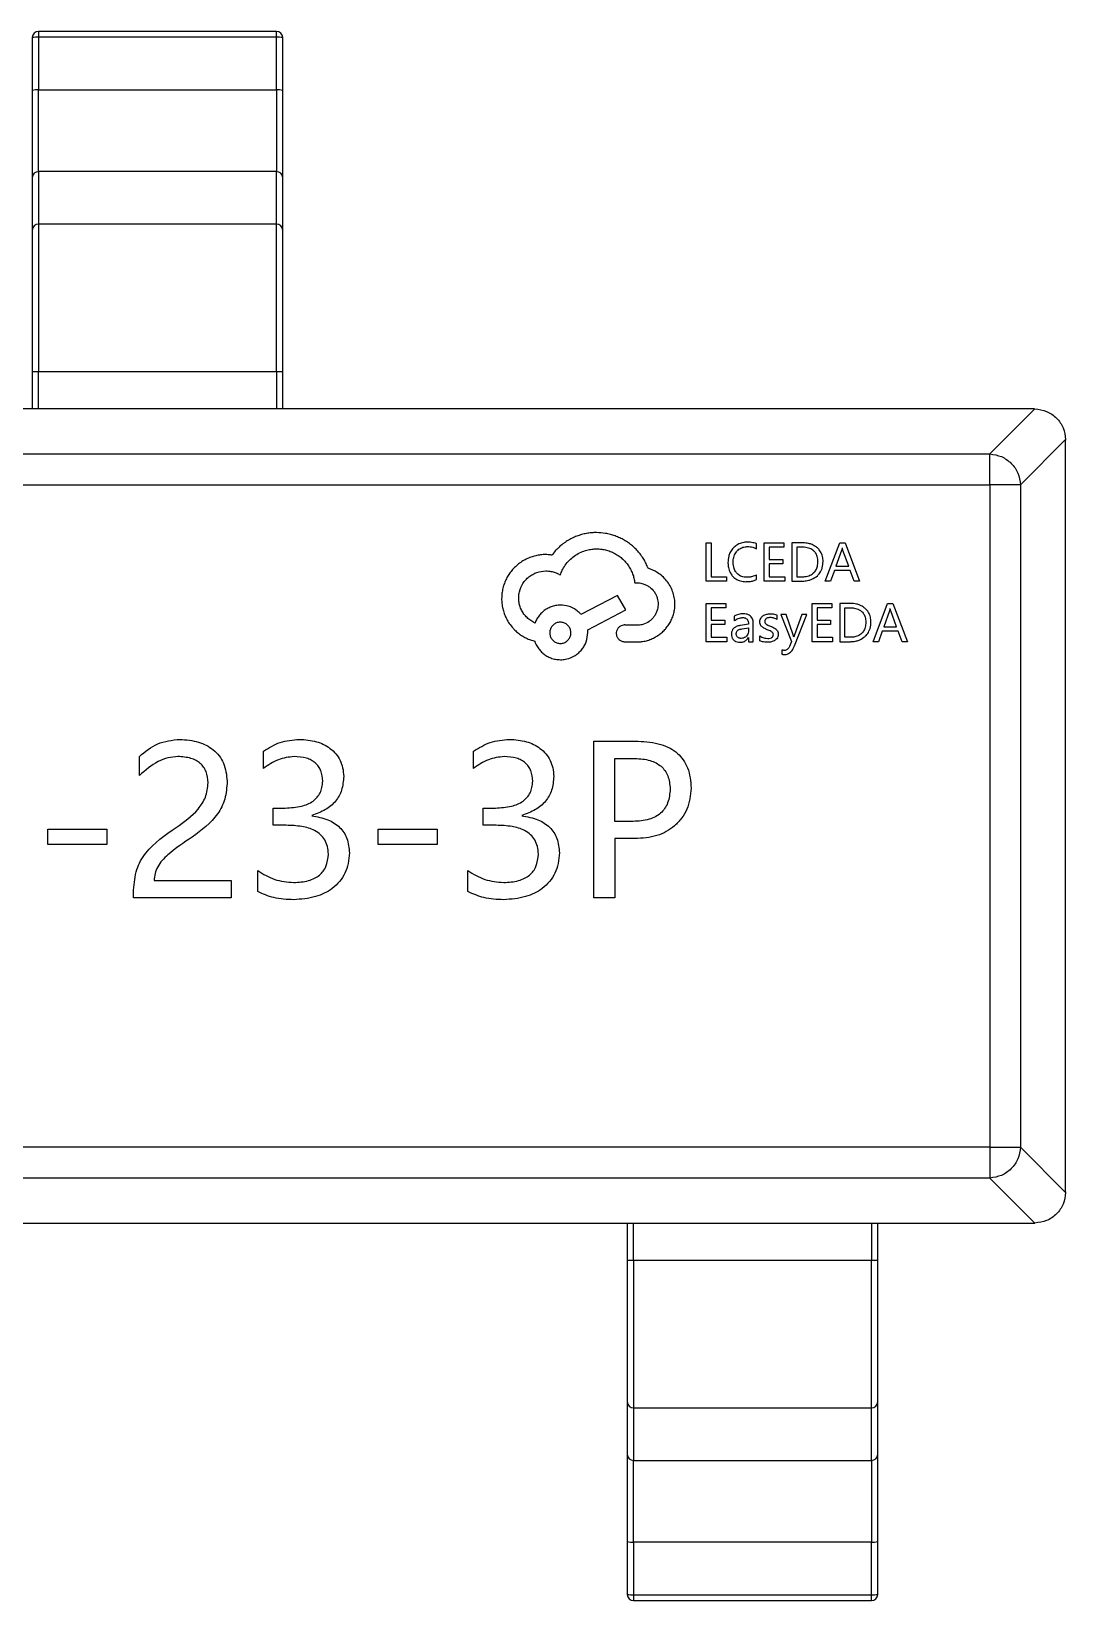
# Model space of a CAD drawing. Header units: millimetres. Extents: x 5 to 415, y 5 to 292.
# Drawn here: x 158.638 to 160.286, y 220.35 to 222.85 of the extents above; entities that cross this region are included whole.
import ezdxf

# ---------------------------------------------------------------- set-up
doc = ezdxf.new("R2010")
doc.units = ezdxf.units.MM

msp = doc.modelspace()

# ---------------------------------------------------------------- linework, layer by layer
at = {"color": 7, "linetype": 'Continuous', "lineweight": 25}
for p, q in [((158.6397, 222.8401), (158.6397, 222.7561)), ((158.6497, 222.8501), (158.6497, 222.8408)), ((159.0288, 222.8501), (158.6497, 222.8501)), ((158.6497, 222.8408), (158.6497, 222.7568)), ((159.0288, 222.8408), (158.6497, 222.8408)), ((159.0288, 222.8408), (159.0288, 222.8501)), ((159.0288, 222.7568), (159.0288, 222.8408)), ((159.0388, 222.7561), (159.0388, 222.8401)), ((158.6497, 222.6266), (158.6497, 222.7568)), ((158.6497, 222.7568), (159.0288, 222.7568)), ((159.0288, 222.7568), (159.0288, 222.6266)), ((158.6397, 222.6173), (158.6397, 222.5335)), ((158.6497, 222.6266), (158.6497, 222.5428)), ((159.0288, 222.6266), (158.6497, 222.6266)), ((159.0288, 222.5428), (159.0288, 222.6266)), ((159.0388, 222.5335), (159.0388, 222.6173)), ((158.6497, 222.5428), (158.6497, 222.3084)), ((159.0288, 222.5428), (158.6497, 222.5428)), ((159.0288, 222.3084), (159.0288, 222.5428)), ((158.6397, 222.3084), (158.6497, 222.3084)), ((158.6397, 222.3084), (158.6397, 222.2486)), ((158.6497, 222.2486), (158.6497, 222.3084)), ((158.6497, 222.3084), (159.0288, 222.3084)), ((159.0288, 222.3084), (159.0388, 222.3084)), ((159.0288, 222.3084), (159.0288, 222.2486)), ((159.0388, 222.2486), (159.0388, 222.3084)), ((160.2361, 222.2486), (157.4424, 222.2486)), ((160.1653, 222.1768), (160.2371, 222.2486)), ((160.2361, 222.2486), (160.2371, 222.2486)), ((160.286, 222.1997), (160.2142, 222.1279)), ((160.286, 222.1997), (160.286, 222.1987)), ((160.286, 221.0014), (160.286, 222.1987)), ((157.5132, 222.1768), (160.1653, 222.1768)), ((160.1653, 222.1279), (160.1653, 222.1768)), ((157.5132, 222.1279), (160.1653, 222.1279)), ((160.1653, 222.1279), (160.1653, 221.0722)), ((160.2142, 222.1279), (160.1653, 222.1279)), ((160.2142, 222.1279), (160.2142, 221.0722)), ((159.7135, 221.9744), (159.7135, 222.0353)), ((159.7135, 222.0353), (159.7214, 222.0353)), ((159.7214, 222.0353), (159.7214, 221.9813)), ((159.7937, 222.0256), (159.7937, 222.0338)), ((159.8059, 221.9744), (159.8059, 222.0353)), ((159.8059, 222.0353), (159.8372, 222.0353)), ((159.8372, 222.0353), (159.8372, 222.0283)), ((159.8501, 222.0353), (159.8501, 221.9744)), ((159.8675, 222.0353), (159.8501, 222.0353)), ((159.903, 221.9744), (159.9262, 222.0353)), ((159.9262, 222.0353), (159.9346, 222.0353)), ((159.9346, 222.0353), (159.9578, 221.9744)), ((159.8372, 222.0283), (159.8137, 222.0283)), ((159.8137, 222.0283), (159.8137, 222.0088)), ((159.8137, 222.0088), (159.8355, 222.0088)), ((159.8355, 222.0088), (159.8355, 222.0018)), ((159.8672, 222.0283), (159.858, 222.0283)), ((159.858, 222.0283), (159.858, 221.9813)), ((159.9292, 222.0232), (159.9201, 221.9979)), ((159.9405, 221.9979), (159.9313, 222.0232)), ((159.7214, 221.9813), (159.7456, 221.9813)), ((159.7456, 221.9813), (159.7456, 221.9744)), ((159.7937, 221.9769), (159.7937, 221.9844)), ((159.8355, 222.0018), (159.8137, 222.0018)), ((159.8137, 222.0018), (159.8137, 221.9813)), ((159.8137, 221.9813), (159.8386, 221.9813)), ((159.8386, 221.9813), (159.8386, 221.9744)), ((159.858, 221.9813), (159.8668, 221.9813)), ((159.9176, 221.991), (159.9117, 221.9744)), ((159.9429, 221.991), (159.9176, 221.991)), ((159.9201, 221.9979), (159.9405, 221.9979)), ((159.9491, 221.9744), (159.9429, 221.991)), ((159.5996, 221.9715), (159.6031, 221.9715)), ((159.7456, 221.9744), (159.7135, 221.9744)), ((159.8386, 221.9744), (159.8059, 221.9744)), ((159.8501, 221.9744), (159.8669, 221.9744)), ((159.9117, 221.9744), (159.903, 221.9744)), ((159.9578, 221.9744), (159.9491, 221.9744)), ((159.5719, 221.9516), (159.5139, 221.9213)), ((159.5853, 221.9287), (159.5719, 221.9516)), ((159.7135, 221.8778), (159.7135, 221.9387)), ((159.7135, 221.9387), (159.7449, 221.9387)), ((159.7214, 221.9317), (159.7214, 221.9122)), ((159.7449, 221.9317), (159.7214, 221.9317)), ((159.7449, 221.9387), (159.7449, 221.9317)), ((159.8821, 221.9387), (159.9135, 221.9387)), ((159.8821, 221.8778), (159.8821, 221.9387)), ((159.89, 221.9317), (159.89, 221.9122)), ((159.9135, 221.9317), (159.89, 221.9317)), ((159.9135, 221.9387), (159.9135, 221.9317)), ((159.9263, 221.9387), (159.9263, 221.8778)), ((159.9437, 221.9387), (159.9263, 221.9387)), ((159.9342, 221.8848), (159.9342, 221.9317)), ((159.9342, 221.9317), (159.9434, 221.9317)), ((159.9793, 221.8778), (160.0025, 221.9387)), ((160.0025, 221.9387), (160.0109, 221.9387)), ((160.0109, 221.9387), (160.0341, 221.8778)), ((159.5247, 221.8967), (159.5853, 221.9287)), ((159.7214, 221.9122), (159.7431, 221.9122)), ((159.7214, 221.9052), (159.7214, 221.8848)), ((159.7431, 221.9052), (159.7214, 221.9052)), ((159.7431, 221.9122), (159.7431, 221.9052)), ((159.7578, 221.9182), (159.7578, 221.9108)), ((159.7809, 221.9055), (159.768, 221.9037)), ((159.7885, 221.8778), (159.7885, 221.9058)), ((159.8261, 221.9204), (159.8261, 221.913)), ((159.8321, 221.9213), (159.8492, 221.8779)), ((159.8407, 221.9213), (159.8321, 221.9213)), ((159.852, 221.8886), (159.8407, 221.9213)), ((159.866, 221.9213), (159.8541, 221.8886)), ((159.8542, 221.8713), (159.8739, 221.9213)), ((159.8739, 221.9213), (159.866, 221.9213)), ((159.89, 221.9122), (159.9117, 221.9122)), ((159.9117, 221.9052), (159.89, 221.9052)), ((159.89, 221.9052), (159.89, 221.8848)), ((159.9117, 221.9122), (159.9117, 221.9052)), ((160.0054, 221.9267), (159.9963, 221.9013)), ((160.0167, 221.9013), (160.0075, 221.9267)), ((159.5247, 221.8923), (159.5247, 221.8967)), ((159.6057, 221.904), (159.5862, 221.904)), ((159.7214, 221.8848), (159.7462, 221.8848)), ((159.7462, 221.8848), (159.7462, 221.8778)), ((159.7707, 221.8983), (159.7809, 221.8996)), ((159.7809, 221.8996), (159.7809, 221.8955)), ((159.7809, 221.8845), (159.7809, 221.8778)), ((159.7988, 221.8793), (159.7988, 221.8872)), ((159.853, 221.885), (159.852, 221.8886)), ((159.8541, 221.8886), (159.8532, 221.885)), ((159.89, 221.8848), (159.9148, 221.8848)), ((159.9148, 221.8848), (159.9148, 221.8778)), ((159.943, 221.8848), (159.9342, 221.8848)), ((159.9938, 221.8945), (159.988, 221.8778)), ((160.0192, 221.8945), (159.9938, 221.8945)), ((159.9963, 221.9013), (160.0167, 221.9013)), ((160.0254, 221.8778), (160.0192, 221.8945)), ((159.5827, 221.8776), (159.6082, 221.8776)), ((159.7462, 221.8778), (159.7135, 221.8778)), ((159.7809, 221.8778), (159.7885, 221.8778)), ((159.8337, 221.8647), (159.8337, 221.858)), ((159.8492, 221.8779), (159.8459, 221.87)), ((159.9148, 221.8778), (159.8821, 221.8778)), ((159.9263, 221.8778), (159.9431, 221.8778)), ((159.988, 221.8778), (159.9793, 221.8778)), ((160.0341, 221.8778), (160.0254, 221.8778)), ((159.5344, 221.4697), (159.5344, 221.7192)), ((159.5344, 221.7192), (159.6049, 221.7192)), ((158.8104, 221.6645), (158.8104, 221.695)), ((159.0081, 221.6758), (159.0081, 221.7032)), ((159.3427, 221.6758), (159.3427, 221.7032)), ((159.5678, 221.5914), (159.5678, 221.6918)), ((159.5678, 221.6918), (159.6001, 221.6918)), ((159.0233, 221.6127), (159.0429, 221.6127)), ((159.0233, 221.5853), (159.0233, 221.6127)), ((159.3579, 221.6127), (159.3776, 221.6127)), ((159.3579, 221.5853), (159.3579, 221.6127)), ((159.044, 221.5853), (159.0233, 221.5853)), ((159.3786, 221.5853), (159.3579, 221.5853)), ((159.5971, 221.5914), (159.5678, 221.5914)), ((158.6644, 221.5792), (158.7587, 221.5792)), ((158.6644, 221.5549), (158.6644, 221.5792)), ((158.7587, 221.5549), (158.6644, 221.5549)), ((158.7587, 221.5792), (158.7587, 221.5549)), ((159.1906, 221.5792), (159.2849, 221.5792)), ((159.1906, 221.5549), (159.1906, 221.5792)), ((159.2849, 221.5549), (159.1906, 221.5549)), ((159.2849, 221.5792), (159.2849, 221.5549)), ((159.5678, 221.564), (159.5678, 221.4697)), ((159.5997, 221.564), (159.5678, 221.564)), ((158.999, 221.4796), (158.999, 221.5131)), ((159.3336, 221.4796), (159.3336, 221.5131)), ((158.8012, 221.4697), (158.8012, 221.4821)), ((158.8339, 221.4971), (158.9564, 221.4971)), ((158.9564, 221.4971), (158.9564, 221.4697)), ((158.9564, 221.4697), (158.8012, 221.4697)), ((159.5678, 221.4697), (159.5344, 221.4697)), ((160.1653, 221.0722), (157.5132, 221.0722)), ((160.1653, 221.0722), (160.1653, 221.0233)), ((160.1653, 221.0722), (160.2142, 221.0722)), ((160.2142, 221.0722), (160.286, 221.0004)), ((160.1653, 221.0233), (157.5132, 221.0233)), ((160.1653, 221.0233), (160.2371, 220.9515)), ((160.286, 221.0014), (160.286, 221.0004)), ((157.4424, 220.9515), (160.2361, 220.9515)), ((159.5876, 220.9515), (159.5876, 220.8917)), ((159.5976, 220.8917), (159.5976, 220.9515)), ((159.9767, 220.9515), (159.9767, 220.8917)), ((159.9867, 220.8917), (159.9867, 220.9515)), ((160.2361, 220.9515), (160.2371, 220.9515)), ((159.5976, 220.8917), (159.5876, 220.8917)), ((159.5976, 220.8917), (159.5976, 220.6573)), ((159.9767, 220.8917), (159.5976, 220.8917)), ((159.9767, 220.6573), (159.9767, 220.8917)), ((159.9867, 220.8917), (159.9767, 220.8917)), ((159.5876, 220.6667), (159.5876, 220.5829)), ((159.5976, 220.6573), (159.9767, 220.6573)), ((159.5976, 220.6573), (159.5976, 220.5735)), ((159.9767, 220.5735), (159.9767, 220.6573)), ((159.9867, 220.5829), (159.9867, 220.6667)), ((159.5976, 220.5735), (159.9767, 220.5735)), ((159.5976, 220.4433), (159.5976, 220.5735)), ((159.9767, 220.5735), (159.9767, 220.4433)), ((159.5876, 220.444), (159.5876, 220.36)), ((159.9767, 220.4433), (159.5976, 220.4433)), ((159.5976, 220.4433), (159.5976, 220.3593)), ((159.9767, 220.3593), (159.9767, 220.4433)), ((159.9867, 220.36), (159.9867, 220.444)), ((159.5976, 220.3593), (159.9767, 220.3593)), ((159.5976, 220.3593), (159.5976, 220.35)), ((159.9767, 220.35), (159.9767, 220.3593)), ((159.5976, 220.3501), (159.9767, 220.3501))]:
    msp.add_line(p, q, dxfattribs=at)
for centre, radius, start, end in [((158.6497, 222.8401), 0.00998, 90, 180), ((158.6472, 222.8045), 0.0364, 86.086, 101.8946), ((159.0288, 222.8401), 0.00998, 0, 90), ((159.0313, 222.8045), 0.0364, 78.1054, 93.914), ((158.6472, 222.7205), 0.0364, 86.086, 101.8946), ((159.0313, 222.7205), 0.0364, 78.1054, 93.914), ((158.6494, 222.6169), 0.00969, 88.2746, 178.1638), ((159.0291, 222.6169), 0.00969, 1.8362, 91.7254), ((158.6494, 222.5332), 0.00969, 88.2746, 178.1638), ((159.0291, 222.5332), 0.00969, 1.8362, 91.7254), ((159.5973, 220.667), 0.00969, 181.8362, 271.7254), ((159.977, 220.667), 0.00969, 268.2746, 358.1638), ((159.5973, 220.5832), 0.00969, 181.8362, 271.7254), ((159.977, 220.5832), 0.00969, 268.2746, 358.1638), ((159.5951, 220.4796), 0.0364, 258.1054, 273.914), ((159.9792, 220.4796), 0.0364, 266.086, 281.8946), ((159.5976, 220.36), 0.00998, 180, 270), ((159.5951, 220.3956), 0.0364, 258.1054, 273.914), ((159.9767, 220.36), 0.00998, 270, 0), ((159.9792, 220.3956), 0.0364, 266.086, 281.8946)]:
    msp.add_arc(centre, radius, start, end, dxfattribs=at)
for points, knots in [([(158.6397, 222.7561), (158.6397, 222.7408), (158.6397, 222.7103), (158.6397, 222.67), (158.6397, 222.6364), (158.6397, 222.6236), (158.6397, 222.6173)], [0, 0, 0, 0, 0.250788, 0.500067, 0.750796, 1, 1, 1, 1]), ([(159.0388, 222.6173), (159.0388, 222.6236), (159.0388, 222.6364), (159.0388, 222.6702), (159.0388, 222.7105), (159.0388, 222.7409), (159.0388, 222.7561)], [0, 0, 0, 0, 0.250788, 0.500067, 0.750796, 1, 1, 1, 1]), ([(158.6397, 222.5335), (158.6397, 222.5232), (158.6397, 222.5027), (158.6397, 222.4474), (158.6397, 222.3817), (158.6397, 222.3328), (158.6397, 222.3084)], [0, 0, 0, 0, 0.250798, 0.500076, 0.750806, 1, 1, 1, 1]), ([(159.0388, 222.3084), (159.0388, 222.333), (159.0388, 222.3819), (159.0388, 222.4477), (159.0388, 222.5027), (159.0388, 222.5232), (159.0388, 222.5335)], [0, 0, 0, 0, 0.250798, 0.500076, 0.750806, 1, 1, 1, 1]), ([(160.2371, 222.2486), (160.2434, 222.2478), (160.2561, 222.2461), (160.2722, 222.2348), (160.2835, 222.2188), (160.2852, 222.2061), (160.286, 222.1997)], [0, 0, 0, 0, 0.250292, 0.5, 0.749708, 1, 1, 1, 1]), ([(159.4866, 222.0347), (159.4861, 222.0343), (159.4834, 222.0324), (159.4787, 222.0284), (159.4729, 222.0224), (159.4693, 222.0179), (159.4676, 222.0157)], [0, 0, 0, 0, 0.073835, 0.369604, 0.683618, 1, 1, 1, 1]), ([(159.5386, 222.0516), (159.5379, 222.0516), (159.5346, 222.0516), (159.5286, 222.0512), (159.5207, 222.0499), (159.5129, 222.0479), (159.5066, 222.0457), (159.5003, 222.0429), (159.4939, 222.0396), (159.4891, 222.0364), (159.4866, 222.0347)], [0, 0, 0, 0, 0.035961, 0.1799426, 0.3239284, 0.4679149, 0.6118987, 0.6838342, 0.8412027, 1, 1, 1, 1]), ([(159.5974, 222.0291), (159.5969, 222.0295), (159.5944, 222.0317), (159.5896, 222.0353), (159.5829, 222.0396), (159.5758, 222.0433), (159.5684, 222.0464), (159.5608, 222.0488), (159.5509, 222.051), (159.5434, 222.0514), (159.5386, 222.0516)], [0, 0, 0, 0, 0.031011, 0.155156, 0.279304, 0.403457, 0.527613, 0.651774, 0.775939, 1, 1, 1, 1]), ([(159.7793, 222.0363), (159.7786, 222.0363), (159.7752, 222.0362), (159.7692, 222.0352), (159.7622, 222.0321), (159.7585, 222.0288), (159.7569, 222.0273)], [0, 0, 0, 0, 0.080754, 0.405861, 0.731962, 1, 1, 1, 1]), ([(159.7937, 222.0338), (159.7931, 222.0341), (159.7912, 222.0348), (159.7878, 222.0356), (159.7836, 222.0362), (159.7807, 222.0363), (159.7793, 222.0363)], [0, 0, 0, 0, 0.135575, 0.4071552, 0.7020909, 1, 1, 1, 1]), ([(159.8905, 222.0272), (159.89, 222.0276), (159.8874, 222.0298), (159.8828, 222.0324), (159.8755, 222.0348), (159.8706, 222.0351), (159.8675, 222.0353)], [0, 0, 0, 0, 0.08018, 0.403486, 0.630169, 1, 1, 1, 1]), ([(159.4576, 222.0165), (159.457, 222.0165), (159.4536, 222.0165), (159.4476, 222.016), (159.4398, 222.0144), (159.4322, 222.0119), (159.4261, 222.0091), (159.4201, 222.0057), (159.4142, 222.0017), (159.41, 221.9978), (159.4078, 221.9958)], [0, 0, 0, 0, 0.036068, 0.180562, 0.325058, 0.469556, 0.614051, 0.686209, 0.841948, 1, 1, 1, 1]), ([(159.4676, 222.0157), (159.4669, 222.0158), (159.4649, 222.016), (159.4616, 222.0164), (159.459, 222.0165), (159.4576, 222.0165)], [0, 0, 0, 0, 0.199581, 0.59918, 1, 1, 1, 1]), ([(159.481, 221.9841), (159.4812, 221.9847), (159.4823, 221.9879), (159.4851, 221.994), (159.4902, 222.002), (159.4971, 222.0095), (159.505, 222.0158), (159.5139, 222.0207), (159.5227, 222.0237), (159.5311, 222.0254), (159.5364, 222.0255), (159.539, 222.0256)], [0, 0, 0, 0, 0.02621, 0.131253, 0.265206, 0.398463, 0.530704, 0.662257, 0.793809, 0.896075, 1, 1, 1, 1]), ([(159.539, 222.0256), (159.5397, 222.0256), (159.543, 222.0256), (159.5477, 222.0251), (159.5542, 222.0238), (159.5593, 222.0222), (159.5642, 222.0202), (159.569, 222.0178), (159.5735, 222.0149), (159.5788, 222.0109), (159.5827, 222.0072), (159.5862, 222.0032), (159.5894, 221.999), (159.5923, 221.9944), (159.5946, 221.9896), (159.5966, 221.9849), (159.5985, 221.9789), (159.5992, 221.974), (159.5996, 221.9715)], [0, 0, 0, 0, 0.0224789, 0.1125793, 0.157556, 0.2476585, 0.2926348, 0.3376109, 0.4277064, 0.4726818, 0.5627735, 0.6077488, 0.6527241, 0.7428185, 0.7877944, 0.8327706, 0.9157489, 1, 1, 1, 1]), ([(159.6208, 221.9949), (159.6206, 221.9955), (159.6194, 221.9986), (159.6174, 222.0029), (159.6149, 222.0076), (159.6121, 222.0121), (159.609, 222.0165), (159.6057, 222.0206), (159.6022, 222.0246), (159.5993, 222.0273), (159.5974, 222.0291)], [0, 0, 0, 0, 0.047741, 0.238929, 0.334431, 0.429931, 0.621076, 0.716573, 0.812068, 1, 1, 1, 1]), ([(159.7569, 222.0273), (159.7564, 222.0269), (159.7541, 222.0244), (159.7513, 222.02), (159.7486, 222.0125), (159.7483, 222.0072), (159.7481, 222.0037)], [0, 0, 0, 0, 0.077231, 0.38899, 0.597848, 1, 1, 1, 1]), ([(159.7563, 222.0041), (159.7564, 222.0048), (159.7564, 222.0082), (159.7574, 222.0142), (159.7602, 222.0196), (159.7624, 222.022), (159.7627, 222.0225)], [0, 0, 0, 0, 0.100799, 0.50706, 0.916394, 1, 1, 1, 1]), ([(159.7627, 222.0225), (159.7632, 222.0229), (159.7653, 222.0251), (159.77, 222.0279), (159.7754, 222.0291), (159.7786, 222.0292), (159.7793, 222.0292)], [0, 0, 0, 0, 0.10865, 0.491149, 0.87296, 1, 1, 1, 1]), ([(159.7793, 222.0292), (159.78, 222.0292), (159.782, 222.0292), (159.7855, 222.0287), (159.7897, 222.0276), (159.7923, 222.0263), (159.7937, 222.0256)], [0, 0, 0, 0, 0.1335635, 0.4011287, 0.6967623, 1, 1, 1, 1]), ([(159.8847, 222.0225), (159.8842, 222.023), (159.8818, 222.0249), (159.876, 222.0277), (159.8703, 222.0281), (159.8672, 222.0283)], [0, 0, 0, 0, 0.106152, 0.498869, 1, 1, 1, 1]), ([(159.8914, 222.0054), (159.8914, 222.0061), (159.8913, 222.0094), (159.8905, 222.0142), (159.8879, 222.0193), (159.8858, 222.0215), (159.8847, 222.0225)], [0, 0, 0, 0, 0.10531, 0.530724, 0.758228, 1, 1, 1, 1]), ([(159.8849, 221.9877), (159.8854, 221.9882), (159.8874, 221.9902), (159.8894, 221.9937), (159.8911, 221.9993), (159.8913, 222.0029), (159.8914, 222.0054)], [0, 0, 0, 0, 0.10324, 0.444619, 0.613332, 1, 1, 1, 1]), ([(159.8997, 222.0056), (159.8997, 222.0063), (159.8996, 222.0096), (159.8986, 222.0156), (159.8953, 222.0224), (159.8919, 222.0258), (159.8905, 222.0272)], [0, 0, 0, 0, 0.082576, 0.415303, 0.749523, 1, 1, 1, 1]), ([(159.8905, 221.9829), (159.891, 221.9834), (159.8934, 221.9857), (159.8963, 221.9899), (159.8991, 221.9971), (159.8994, 222.0022), (159.8997, 222.0056)], [0, 0, 0, 0, 0.079381, 0.400115, 0.59556, 1, 1, 1, 1]), ([(159.9302, 222.0275), (159.9301, 222.0269), (159.9299, 222.0258), (159.9296, 222.0244), (159.9293, 222.0236), (159.9292, 222.0232)], [0, 0, 0, 0, 0.453733, 0.726284, 1, 1, 1, 1]), ([(159.9313, 222.0232), (159.9312, 222.0235), (159.9309, 222.0244), (159.9307, 222.0258), (159.9305, 222.027), (159.9304, 222.0275)], [0, 0, 0, 0, 0.227706, 0.613463, 1, 1, 1, 1]), ([(159.4078, 221.9958), (159.4074, 221.9953), (159.405, 221.9929), (159.4012, 221.9883), (159.3968, 221.9816), (159.3932, 221.9745), (159.3909, 221.9682), (159.3891, 221.9617), (159.3878, 221.9548), (159.3876, 221.9492), (159.3875, 221.9464)], [0, 0, 0, 0, 0.036459, 0.182526, 0.328591, 0.474654, 0.620714, 0.693655, 0.845733, 1, 1, 1, 1]), ([(159.4148, 221.9473), (159.4148, 221.948), (159.4148, 221.9513), (159.416, 221.9594), (159.4199, 221.9687), (159.4257, 221.9763), (159.431, 221.9813), (159.4369, 221.9852), (159.4458, 221.9894), (159.4531, 221.9901), (159.4581, 221.9906)], [0, 0, 0, 0, 0.029454, 0.147751, 0.360286, 0.465856, 0.571424, 0.676994, 0.782572, 1, 1, 1, 1]), ([(159.4581, 221.9906), (159.4587, 221.9906), (159.4621, 221.9905), (159.4677, 221.9896), (159.4748, 221.9874), (159.4789, 221.9852), (159.481, 221.9841)], [0, 0, 0, 0, 0.082836, 0.415554, 0.704426, 1, 1, 1, 1]), ([(159.6637, 221.9382), (159.6636, 221.9389), (159.6635, 221.9422), (159.6627, 221.9488), (159.6602, 221.9578), (159.656, 221.9668), (159.6504, 221.975), (159.6435, 221.9822), (159.634, 221.9896), (159.6259, 221.9929), (159.6208, 221.9949)], [0, 0, 0, 0, 0.026354, 0.132005, 0.262689, 0.393353, 0.523999, 0.654635, 0.785273, 1, 1, 1, 1]), ([(159.7481, 222.0037), (159.7481, 222.003), (159.7482, 221.9997), (159.749, 221.9937), (159.7517, 221.9867), (159.7547, 221.9832), (159.7559, 221.9817)], [0, 0, 0, 0, 0.083563, 0.419493, 0.756777, 1, 1, 1, 1]), ([(159.7559, 221.9817), (159.7564, 221.9812), (159.7587, 221.9788), (159.7628, 221.9762), (159.7694, 221.9738), (159.7738, 221.9736), (159.7768, 221.9734)], [0, 0, 0, 0, 0.086391, 0.436239, 0.609399, 1, 1, 1, 1]), ([(159.7623, 221.9868), (159.7619, 221.9873), (159.7599, 221.9895), (159.757, 221.9953), (159.7566, 222.0009), (159.7563, 222.0041)], [0, 0, 0, 0, 0.1065912, 0.479024, 1, 1, 1, 1]), ([(159.778, 221.9804), (159.7773, 221.9804), (159.774, 221.9805), (159.7681, 221.9817), (159.7642, 221.9851), (159.7623, 221.9868)], [0, 0, 0, 0, 0.115245, 0.567988, 1, 1, 1, 1]), ([(159.7937, 221.9844), (159.7931, 221.9841), (159.7914, 221.9831), (159.7879, 221.9817), (159.7832, 221.9806), (159.7797, 221.9804), (159.778, 221.9804)], [0, 0, 0, 0, 0.121543, 0.365141, 0.678195, 1, 1, 1, 1]), ([(159.8668, 221.9813), (159.8675, 221.9813), (159.8708, 221.9814), (159.8769, 221.9824), (159.8822, 221.9852), (159.8846, 221.9874), (159.8849, 221.9877)], [0, 0, 0, 0, 0.1017876, 0.5120128, 0.9261155, 1, 1, 1, 1]), ([(159.8669, 221.9744), (159.8675, 221.9744), (159.8709, 221.9744), (159.8759, 221.9752), (159.8835, 221.9776), (159.8877, 221.9808), (159.8905, 221.9829)], [0, 0, 0, 0, 0.077703, 0.389922, 0.59639, 1, 1, 1, 1]), ([(159.6031, 221.9715), (159.6037, 221.9715), (159.6071, 221.9715), (159.6122, 221.9705), (159.6182, 221.9681), (159.6246, 221.9642), (159.63, 221.9587), (159.6337, 221.9522), (159.6362, 221.9458), (159.6366, 221.9409), (159.6368, 221.9378)], [0, 0, 0, 0, 0.037741, 0.189728, 0.295239, 0.400744, 0.613979, 0.720843, 0.826067, 1, 1, 1, 1]), ([(159.7768, 221.9734), (159.7775, 221.9734), (159.7795, 221.9734), (159.7833, 221.9737), (159.7884, 221.9746), (159.7919, 221.9761), (159.7937, 221.9769)], [0, 0, 0, 0, 0.114873, 0.344776, 0.667457, 1, 1, 1, 1]), ([(159.3875, 221.9464), (159.3875, 221.9458), (159.3875, 221.9424), (159.3881, 221.9364), (159.3894, 221.9299), (159.3913, 221.9235), (159.3937, 221.9173), (159.3968, 221.9114), (159.4007, 221.9053), (159.4036, 221.9017), (159.4057, 221.8993)], [0, 0, 0, 0, 0.0386184, 0.1933314, 0.34804, 0.4252996, 0.5800035, 0.7347062, 0.8119655, 1, 1, 1, 1]), ([(159.4407, 221.9075), (159.4401, 221.9078), (159.4371, 221.9092), (159.4322, 221.9123), (159.4274, 221.9166), (159.4233, 221.9213), (159.42, 221.9264), (159.417, 221.933), (159.4151, 221.94), (159.4149, 221.9448), (159.4148, 221.9473)], [0, 0, 0, 0, 0.0397832, 0.1995082, 0.3486827, 0.4230779, 0.5689013, 0.7118486, 0.8538519, 1, 1, 1, 1]), ([(159.4814, 221.936), (159.4808, 221.936), (159.4774, 221.936), (159.4717, 221.9351), (159.4647, 221.9328), (159.4583, 221.9295), (159.4526, 221.9252), (159.4477, 221.92), (159.4436, 221.9141), (159.4417, 221.9097), (159.4407, 221.9075)], [0, 0, 0, 0, 0.037784, 0.189554, 0.324209, 0.458847, 0.593472, 0.72809, 0.862194, 1, 1, 1, 1]), ([(159.5139, 221.9213), (159.5135, 221.9218), (159.5112, 221.9243), (159.5051, 221.9296), (159.4945, 221.935), (159.4856, 221.9357), (159.4814, 221.936)], [0, 0, 0, 0, 0.054461, 0.273262, 0.660078, 1, 1, 1, 1]), ([(159.6368, 221.9378), (159.6368, 221.9371), (159.6367, 221.9338), (159.6358, 221.9286), (159.6335, 221.9226), (159.6305, 221.9177), (159.6269, 221.9135), (159.6212, 221.9087), (159.6139, 221.9051), (159.6079, 221.9043), (159.6057, 221.904)], [0, 0, 0, 0, 0.039555, 0.198802, 0.310118, 0.421184, 0.531891, 0.641973, 0.8633, 1, 1, 1, 1]), ([(159.6476, 221.8971), (159.6481, 221.8976), (159.6503, 221.9001), (159.6531, 221.9038), (159.6566, 221.9095), (159.6589, 221.9143), (159.6607, 221.9193), (159.6621, 221.9243), (159.6634, 221.9306), (159.6636, 221.9357), (159.6637, 221.9382)], [0, 0, 0, 0, 0.044212, 0.221428, 0.309888, 0.4871, 0.57556, 0.664019, 0.830706, 1, 1, 1, 1]), ([(159.9434, 221.9317), (159.9441, 221.9317), (159.9461, 221.9317), (159.9507, 221.9311), (159.9563, 221.9295), (159.9597, 221.9269), (159.961, 221.926)], [0, 0, 0, 0, 0.105956, 0.318154, 0.746768, 1, 1, 1, 1]), ([(159.9667, 221.9306), (159.9662, 221.9311), (159.9637, 221.9332), (159.9591, 221.9359), (159.9518, 221.9383), (159.9468, 221.9385), (159.9437, 221.9387)], [0, 0, 0, 0, 0.08018, 0.403486, 0.630169, 1, 1, 1, 1]), ([(159.9759, 221.909), (159.9759, 221.9097), (159.9758, 221.913), (159.9748, 221.9191), (159.9715, 221.9259), (159.9682, 221.9292), (159.9667, 221.9306)], [0, 0, 0, 0, 0.082576, 0.415303, 0.749523, 1, 1, 1, 1]), ([(160.0064, 221.9309), (160.0063, 221.9303), (160.0061, 221.9292), (160.0058, 221.9278), (160.0055, 221.927), (160.0054, 221.9267)], [0, 0, 0, 0, 0.4537326, 0.7262844, 1, 1, 1, 1]), ([(160.0075, 221.9267), (160.0074, 221.927), (160.0072, 221.9278), (160.0069, 221.9293), (160.0067, 221.9304), (160.0066, 221.9309)], [0, 0, 0, 0, 0.227706, 0.613463, 1, 1, 1, 1]), ([(159.481, 221.9088), (159.4803, 221.9087), (159.4778, 221.9087), (159.4734, 221.9073), (159.4688, 221.904), (159.4654, 221.8992), (159.4639, 221.8937), (159.4643, 221.8879), (159.4665, 221.8826), (159.4704, 221.8784), (159.4754, 221.8755), (159.4792, 221.8752), (159.481, 221.875)], [0, 0, 0, 0, 0.037873, 0.144698, 0.251742, 0.360269, 0.467495, 0.573718, 0.682345, 0.78838, 0.896359, 1, 1, 1, 1]), ([(159.481, 221.875), (159.4817, 221.875), (159.4842, 221.8751), (159.4885, 221.8764), (159.4932, 221.8798), (159.4965, 221.8845), (159.4981, 221.89), (159.4978, 221.8958), (159.4955, 221.9011), (159.4916, 221.9054), (159.4866, 221.9082), (159.4829, 221.9086), (159.481, 221.9088)], [0, 0, 0, 0, 0.037869, 0.144234, 0.250448, 0.357643, 0.466176, 0.573217, 0.680963, 0.786989, 0.894944, 1, 1, 1, 1]), ([(159.5836, 221.9044), (159.5829, 221.9044), (159.5809, 221.9043), (159.5775, 221.9032), (159.5739, 221.9006), (159.5712, 221.8969), (159.5702, 221.8935), (159.5702, 221.8915), (159.5702, 221.891)], [0, 0, 0, 0, 0.095414, 0.287955, 0.500371, 0.717716, 0.93519, 1, 1, 1, 1]), ([(159.5862, 221.904), (159.5859, 221.904), (159.5855, 221.9041), (159.5846, 221.9043), (159.584, 221.9044), (159.5836, 221.9044)], [0, 0, 0, 0, 0.273879, 0.546197, 1, 1, 1, 1]), ([(159.7728, 221.9223), (159.7721, 221.9223), (159.7701, 221.9223), (159.7668, 221.9218), (159.7623, 221.9207), (159.7595, 221.9192), (159.7578, 221.9182)], [0, 0, 0, 0, 0.127162, 0.381899, 0.63679, 1, 1, 1, 1]), ([(159.7578, 221.9108), (159.7583, 221.9113), (159.7599, 221.9125), (159.7637, 221.9147), (159.7681, 221.916), (159.7713, 221.9161), (159.7721, 221.9161)], [0, 0, 0, 0, 0.129121, 0.385592, 0.85274, 1, 1, 1, 1]), ([(159.7721, 221.9161), (159.7727, 221.9161), (159.7744, 221.916), (159.7767, 221.9152), (159.7787, 221.9136), (159.7802, 221.9111), (159.7808, 221.9083), (159.7808, 221.9062), (159.7809, 221.9055)], [0, 0, 0, 0, 0.127002, 0.313874, 0.459394, 0.604481, 0.850526, 1, 1, 1, 1]), ([(159.7885, 221.9058), (159.7885, 221.9065), (159.7884, 221.9092), (159.7877, 221.9134), (159.7853, 221.9178), (159.7818, 221.9206), (159.7774, 221.9221), (159.7743, 221.9222), (159.7728, 221.9223)], [0, 0, 0, 0, 0.0766234, 0.3205019, 0.4797106, 0.639713, 0.8255216, 1, 1, 1, 1]), ([(159.7989, 221.9096), (159.7989, 221.9102), (159.799, 221.9121), (159.8, 221.915), (159.8019, 221.9174), (159.8033, 221.9185), (159.8037, 221.9188)], [0, 0, 0, 0, 0.183796, 0.514516, 0.837502, 1, 1, 1, 1]), ([(159.801, 221.9027), (159.8007, 221.9032), (159.7996, 221.9048), (159.799, 221.9072), (159.7989, 221.909), (159.7989, 221.9096)], [0, 0, 0, 0, 0.273797, 0.75493, 1, 1, 1, 1]), ([(159.8037, 221.9188), (159.8043, 221.9192), (159.8057, 221.9201), (159.8092, 221.9216), (159.8128, 221.9222), (159.8153, 221.9223), (159.8158, 221.9223)], [0, 0, 0, 0, 0.1572676, 0.3988371, 0.885486, 1, 1, 1, 1]), ([(159.809, 221.9145), (159.8085, 221.9141), (159.8076, 221.9133), (159.8068, 221.9117), (159.8068, 221.9107), (159.8067, 221.9103)], [0, 0, 0, 0, 0.403496, 0.718875, 1, 1, 1, 1]), ([(159.8067, 221.9103), (159.8068, 221.9096), (159.8069, 221.9084), (159.8076, 221.907), (159.8082, 221.9064), (159.8084, 221.9062)], [0, 0, 0, 0, 0.448143, 0.796312, 1, 1, 1, 1]), ([(159.8084, 221.9062), (159.8089, 221.9058), (159.8103, 221.9048), (159.8129, 221.9037), (159.8148, 221.9029), (159.8158, 221.9025)], [0, 0, 0, 0, 0.241784, 0.61974, 1, 1, 1, 1]), ([(159.815, 221.9161), (159.8144, 221.9161), (159.8131, 221.916), (159.811, 221.9156), (159.8098, 221.9149), (159.809, 221.9145)], [0, 0, 0, 0, 0.3170679, 0.5955459, 1, 1, 1, 1]), ([(159.8261, 221.913), (159.8255, 221.9133), (159.824, 221.9142), (159.8214, 221.9152), (159.8183, 221.916), (159.8161, 221.9161), (159.815, 221.9161)], [0, 0, 0, 0, 0.171667, 0.4487, 0.721029, 1, 1, 1, 1]), ([(159.8158, 221.9223), (159.8165, 221.9223), (159.8185, 221.9222), (159.822, 221.9218), (159.8247, 221.9208), (159.8261, 221.9204)], [0, 0, 0, 0, 0.189441, 0.589439, 1, 1, 1, 1]), ([(159.961, 221.926), (159.9615, 221.9255), (159.9634, 221.9237), (159.9654, 221.9206), (159.9673, 221.9153), (159.9675, 221.9115), (159.9676, 221.9088)], [0, 0, 0, 0, 0.105443, 0.416002, 0.572939, 1, 1, 1, 1]), ([(159.9676, 221.9088), (159.9676, 221.9082), (159.9676, 221.9048), (159.9666, 221.8992), (159.9639, 221.8939), (159.9617, 221.8917), (159.9611, 221.8911)], [0, 0, 0, 0, 0.103204, 0.519592, 0.872582, 1, 1, 1, 1]), ([(159.9667, 221.8863), (159.9672, 221.8868), (159.9696, 221.8891), (159.9725, 221.8933), (159.9754, 221.9006), (159.9757, 221.9056), (159.9759, 221.909)], [0, 0, 0, 0, 0.0793815, 0.4001152, 0.5955602, 1, 1, 1, 1]), ([(159.4057, 221.8993), (159.4061, 221.8988), (159.4084, 221.8963), (159.4118, 221.8932), (159.416, 221.8899), (159.4193, 221.8876), (159.4239, 221.8848), (159.4287, 221.8825), (159.4345, 221.8801), (159.4381, 221.8791), (159.4403, 221.8785)], [0, 0, 0, 0, 0.048739, 0.243972, 0.341481, 0.438991, 0.536502, 0.731767, 0.829276, 1, 1, 1, 1]), ([(159.4814, 221.849), (159.4821, 221.8491), (159.4854, 221.8491), (159.4935, 221.8503), (159.5028, 221.8542), (159.5104, 221.86), (159.5154, 221.8652), (159.5194, 221.8712), (159.5235, 221.88), (159.5242, 221.8874), (159.5247, 221.8923)], [0, 0, 0, 0, 0.029454, 0.147751, 0.360286, 0.465856, 0.571424, 0.676994, 0.782572, 1, 1, 1, 1]), ([(159.5702, 221.891), (159.5702, 221.8904), (159.5703, 221.8883), (159.5714, 221.885), (159.574, 221.8814), (159.5779, 221.8785), (159.5811, 221.8779), (159.5827, 221.8776)], [0, 0, 0, 0, 0.09964, 0.300689, 0.522547, 0.755235, 1, 1, 1, 1]), ([(159.6082, 221.8776), (159.6089, 221.8777), (159.6122, 221.878), (159.6168, 221.8789), (159.6232, 221.8807), (159.6282, 221.8828), (159.6329, 221.8853), (159.6373, 221.888), (159.6424, 221.8917), (159.6459, 221.8953), (159.6476, 221.8971)], [0, 0, 0, 0, 0.044405, 0.222394, 0.311241, 0.489236, 0.578082, 0.666927, 0.832251, 1, 1, 1, 1]), ([(159.768, 221.9037), (159.7673, 221.9035), (159.7646, 221.9031), (159.7605, 221.9018), (159.7565, 221.8988), (159.7542, 221.8951), (159.7536, 221.8917), (159.7536, 221.8898), (159.7535, 221.8895)], [0, 0, 0, 0, 0.088996, 0.373304, 0.557298, 0.742273, 0.953529, 1, 1, 1, 1]), ([(159.7535, 221.8895), (159.7536, 221.8888), (159.7536, 221.8868), (159.7545, 221.8834), (159.7563, 221.8813), (159.7573, 221.8802)], [0, 0, 0, 0, 0.195288, 0.589903, 1, 1, 1, 1]), ([(159.7573, 221.8802), (159.7578, 221.8798), (159.7594, 221.8785), (159.7628, 221.8771), (159.7657, 221.8769), (159.7673, 221.8768)], [0, 0, 0, 0, 0.184685, 0.557567, 1, 1, 1, 1]), ([(159.7613, 221.8901), (159.7613, 221.8908), (159.7614, 221.8921), (159.762, 221.894), (159.7629, 221.8951), (159.7633, 221.8956)], [0, 0, 0, 0, 0.333176, 0.667822, 1, 1, 1, 1]), ([(159.7635, 221.885), (159.763, 221.8855), (159.7621, 221.8865), (159.7614, 221.8883), (159.7613, 221.8895), (159.7613, 221.8901)], [0, 0, 0, 0, 0.3542003, 0.7093972, 1, 1, 1, 1]), ([(159.7633, 221.8956), (159.7638, 221.896), (159.765, 221.8969), (159.7675, 221.8977), (159.7695, 221.8981), (159.7707, 221.8983)], [0, 0, 0, 0, 0.240436, 0.546513, 1, 1, 1, 1]), ([(159.7693, 221.883), (159.7686, 221.8831), (159.767, 221.8832), (159.765, 221.8838), (159.7639, 221.8847), (159.7635, 221.885)], [0, 0, 0, 0, 0.319652, 0.775007, 1, 1, 1, 1]), ([(159.7673, 221.8768), (159.768, 221.8768), (159.7704, 221.8769), (159.7743, 221.878), (159.7782, 221.8809), (159.7799, 221.8834), (159.7807, 221.8846)], [0, 0, 0, 0, 0.123277, 0.435546, 0.742025, 1, 1, 1, 1]), ([(159.7776, 221.8866), (159.7771, 221.8861), (159.7758, 221.8848), (159.773, 221.8833), (159.7706, 221.8831), (159.7693, 221.883)], [0, 0, 0, 0, 0.216426, 0.592447, 1, 1, 1, 1]), ([(159.7809, 221.8955), (159.7808, 221.8948), (159.7808, 221.8928), (159.7799, 221.8896), (159.7783, 221.8876), (159.7776, 221.8866)], [0, 0, 0, 0, 0.206997, 0.625105, 1, 1, 1, 1]), ([(159.7988, 221.8872), (159.7994, 221.8868), (159.8009, 221.8858), (159.8036, 221.8844), (159.8073, 221.8833), (159.8099, 221.8831), (159.8114, 221.883)], [0, 0, 0, 0, 0.148628, 0.422925, 0.674588, 1, 1, 1, 1]), ([(159.8104, 221.8969), (159.8098, 221.8972), (159.8079, 221.8979), (159.8054, 221.8992), (159.8028, 221.9008), (159.8016, 221.9021), (159.801, 221.9027)], [0, 0, 0, 0, 0.179639, 0.539288, 0.766361, 1, 1, 1, 1]), ([(159.8184, 221.893), (159.8178, 221.8934), (159.8164, 221.8945), (159.8136, 221.8957), (159.8115, 221.8965), (159.8104, 221.8969)], [0, 0, 0, 0, 0.225317, 0.611274, 1, 1, 1, 1]), ([(159.8233, 221.8802), (159.8227, 221.8799), (159.8204, 221.8784), (159.8161, 221.877), (159.8123, 221.8769), (159.8106, 221.8768)], [0, 0, 0, 0, 0.150239, 0.616122, 1, 1, 1, 1]), ([(159.8114, 221.883), (159.812, 221.883), (159.814, 221.8831), (159.8166, 221.8836), (159.8188, 221.8849), (159.8199, 221.8862), (159.8203, 221.8877), (159.8203, 221.8885), (159.8204, 221.8889)], [0, 0, 0, 0, 0.164611, 0.49711, 0.639846, 0.783759, 0.911952, 1, 1, 1, 1]), ([(159.8158, 221.9025), (159.8164, 221.9022), (159.8183, 221.9015), (159.8209, 221.9003), (159.8236, 221.8987), (159.825, 221.8975), (159.8256, 221.8968)], [0, 0, 0, 0, 0.17472, 0.524501, 0.759498, 1, 1, 1, 1]), ([(159.8204, 221.8889), (159.8203, 221.8896), (159.8202, 221.8909), (159.8193, 221.8923), (159.8186, 221.8929), (159.8184, 221.893)], [0, 0, 0, 0, 0.416748, 0.835616, 1, 1, 1, 1]), ([(159.8282, 221.8896), (159.8282, 221.889), (159.8281, 221.8871), (159.8271, 221.884), (159.8251, 221.8816), (159.8237, 221.8806), (159.8233, 221.8802)], [0, 0, 0, 0, 0.181497, 0.521334, 0.848357, 1, 1, 1, 1]), ([(159.8256, 221.8968), (159.826, 221.8963), (159.8271, 221.8949), (159.828, 221.8924), (159.8281, 221.8905), (159.8282, 221.8896)], [0, 0, 0, 0, 0.257651, 0.685959, 1, 1, 1, 1]), ([(159.9611, 221.8911), (159.9607, 221.8907), (159.9585, 221.8887), (159.9548, 221.8867), (159.9491, 221.885), (159.9455, 221.8849), (159.943, 221.8848)], [0, 0, 0, 0, 0.101742, 0.451155, 0.623827, 1, 1, 1, 1]), ([(159.9431, 221.8778), (159.9438, 221.8778), (159.9471, 221.8779), (159.9522, 221.8786), (159.9598, 221.881), (159.964, 221.8842), (159.9667, 221.8863)], [0, 0, 0, 0, 0.077703, 0.389922, 0.59639, 1, 1, 1, 1]), ([(159.4403, 221.8785), (159.4405, 221.8778), (159.4416, 221.8747), (159.4442, 221.8696), (159.4486, 221.8636), (159.4536, 221.8587), (159.4594, 221.8547), (159.4661, 221.8516), (159.4734, 221.8495), (159.4787, 221.8492), (159.4814, 221.849)], [0, 0, 0, 0, 0.036975, 0.185516, 0.31576, 0.445991, 0.576215, 0.706433, 0.850798, 1, 1, 1, 1]), ([(159.8106, 221.8768), (159.8099, 221.8768), (159.8079, 221.8768), (159.8049, 221.8772), (159.8016, 221.8781), (159.7998, 221.8789), (159.7988, 221.8793)], [0, 0, 0, 0, 0.164035, 0.492715, 0.74421, 1, 1, 1, 1]), ([(159.838, 221.8639), (159.8374, 221.8639), (159.8363, 221.864), (159.8349, 221.8643), (159.8341, 221.8646), (159.8337, 221.8647)], [0, 0, 0, 0, 0.451866, 0.724624, 1, 1, 1, 1]), ([(159.8337, 221.858), (159.8344, 221.8578), (159.8355, 221.8575), (159.8372, 221.8574), (159.8381, 221.8574), (159.8386, 221.8573)], [0, 0, 0, 0, 0.40262, 0.700479, 1, 1, 1, 1]), ([(159.8459, 221.87), (159.8456, 221.8694), (159.8448, 221.8677), (159.843, 221.8655), (159.8405, 221.8641), (159.8389, 221.8639), (159.838, 221.8639)], [0, 0, 0, 0, 0.189386, 0.54529, 0.770648, 1, 1, 1, 1]), ([(159.8386, 221.8573), (159.8393, 221.8574), (159.8413, 221.8575), (159.8446, 221.8585), (159.8488, 221.8616), (159.8519, 221.8661), (159.8535, 221.8698), (159.8542, 221.8713)], [0, 0, 0, 0, 0.090231, 0.272593, 0.462361, 0.779203, 1, 1, 1, 1]), ([(158.8104, 221.695), (158.8197, 221.7027), (158.8384, 221.7183), (158.8627, 221.7209), (158.8749, 221.7222)], [0, 0, 0, 0, 0.49597, 1, 1, 1, 1]), ([(158.8749, 221.7222), (158.885, 221.7214), (158.9039, 221.72), (158.9253, 221.7089), (158.9379, 221.6962), (158.9477, 221.6798), (158.9492, 221.6653), (158.9503, 221.6554)], [0, 0, 0, 0, 0.267264, 0.4999804, 0.6191933, 0.7381789, 1, 1, 1, 1]), ([(159.0081, 221.7032), (159.0167, 221.7086), (159.0342, 221.7196), (159.0548, 221.7213), (159.0653, 221.7222)], [0, 0, 0, 0, 0.492654, 1, 1, 1, 1]), ([(159.0653, 221.7222), (159.0745, 221.7216), (159.0917, 221.7203), (159.1115, 221.7107), (159.1236, 221.6995), (159.1306, 221.6888), (159.1349, 221.6765), (159.1355, 221.6677), (159.1359, 221.6631)], [0, 0, 0, 0, 0.266131, 0.499349, 0.623506, 0.743648, 0.866929, 1, 1, 1, 1]), ([(159.3427, 221.7032), (159.3513, 221.7086), (159.3689, 221.7196), (159.3894, 221.7213), (159.3999, 221.7222)], [0, 0, 0, 0, 0.492654, 1, 1, 1, 1]), ([(159.3999, 221.7222), (159.4091, 221.7216), (159.4263, 221.7203), (159.4461, 221.7107), (159.4582, 221.6995), (159.4652, 221.6888), (159.4695, 221.6765), (159.4702, 221.6677), (159.4705, 221.6631)], [0, 0, 0, 0, 0.266131, 0.499349, 0.623506, 0.743648, 0.866929, 1, 1, 1, 1]), ([(159.6049, 221.7192), (159.6173, 221.7184), (159.6349, 221.7172), (159.6557, 221.7088), (159.6679, 221.7004), (159.6775, 221.6897), (159.6871, 221.6714), (159.6885, 221.6555), (159.6895, 221.6445)], [0, 0, 0, 0, 0.287838, 0.409631, 0.522276, 0.631655, 0.744166, 1, 1, 1, 1]), ([(158.8719, 221.6948), (158.8665, 221.6943), (158.8556, 221.6932), (158.8334, 221.6847), (158.8198, 221.6728), (158.8104, 221.6645)], [0, 0, 0, 0, 0.231247, 0.468878, 1, 1, 1, 1]), ([(158.9199, 221.653), (158.9193, 221.6591), (158.9185, 221.668), (158.9131, 221.6782), (158.9076, 221.6842), (158.9007, 221.6889), (158.8889, 221.6936), (158.8789, 221.6943), (158.8719, 221.6948)], [0, 0, 0, 0, 0.2531187, 0.3649975, 0.474288, 0.5873407, 0.7099227, 1, 1, 1, 1]), ([(159.057, 221.6948), (159.0484, 221.6938), (159.0305, 221.6916), (159.0158, 221.6812), (159.0081, 221.6758)], [0, 0, 0, 0, 0.481219, 1, 1, 1, 1]), ([(159.1024, 221.6554), (159.1019, 221.6612), (159.1011, 221.6697), (159.0959, 221.6793), (159.0907, 221.685), (159.0842, 221.6894), (159.073, 221.6939), (159.0636, 221.6944), (159.057, 221.6948)], [0, 0, 0, 0, 0.254827, 0.367086, 0.476412, 0.589195, 0.71128, 1, 1, 1, 1]), ([(159.3916, 221.6948), (159.383, 221.6938), (159.3651, 221.6916), (159.3504, 221.6812), (159.3427, 221.6758)], [0, 0, 0, 0, 0.481219, 1, 1, 1, 1]), ([(159.437, 221.6554), (159.4365, 221.6612), (159.4357, 221.6697), (159.4305, 221.6793), (159.4253, 221.685), (159.4188, 221.6894), (159.4076, 221.6939), (159.3982, 221.6944), (159.3916, 221.6948)], [0, 0, 0, 0, 0.254827, 0.367086, 0.476412, 0.589195, 0.71128, 1, 1, 1, 1]), ([(159.6001, 221.6918), (159.6082, 221.6913), (159.6198, 221.6905), (159.6335, 221.685), (159.6416, 221.6796), (159.6479, 221.6726), (159.6544, 221.6607), (159.6554, 221.6504), (159.656, 221.6432)], [0, 0, 0, 0, 0.288921, 0.411194, 0.524157, 0.633586, 0.745806, 1, 1, 1, 1]), ([(158.9503, 221.6554), (158.9496, 221.6458), (158.9482, 221.6275), (158.9316, 221.5939), (158.9095, 221.5776), (158.8945, 221.5666)], [0, 0, 0, 0, 0.260814, 0.499947, 1, 1, 1, 1]), ([(159.0429, 221.6127), (159.0516, 221.6132), (159.0669, 221.6141), (159.0844, 221.6211), (159.0938, 221.6296), (159.0987, 221.6371), (159.1017, 221.6458), (159.1022, 221.6521), (159.1024, 221.6554)], [0, 0, 0, 0, 0.313765, 0.5588, 0.666287, 0.771315, 0.880563, 1, 1, 1, 1]), ([(159.1359, 221.6631), (159.1352, 221.6557), (159.1341, 221.6416), (159.1236, 221.6227), (159.1066, 221.6086), (159.0925, 221.6037), (159.0849, 221.6011)], [0, 0, 0, 0, 0.254201, 0.485555, 0.724789, 1, 1, 1, 1]), ([(159.3776, 221.6127), (159.3862, 221.6132), (159.4015, 221.6141), (159.419, 221.6211), (159.4284, 221.6296), (159.4333, 221.6371), (159.4363, 221.6458), (159.4368, 221.6521), (159.437, 221.6554)], [0, 0, 0, 0, 0.313765, 0.5588, 0.666287, 0.771315, 0.880563, 1, 1, 1, 1]), ([(159.4705, 221.6631), (159.4699, 221.6557), (159.4687, 221.6416), (159.4582, 221.6227), (159.4413, 221.6086), (159.4271, 221.6037), (159.4195, 221.6011)], [0, 0, 0, 0, 0.254201, 0.485555, 0.724789, 1, 1, 1, 1]), ([(158.869, 221.5818), (158.8815, 221.5907), (158.9001, 221.6038), (158.9174, 221.6299), (158.919, 221.6451), (158.9199, 221.653)], [0, 0, 0, 0, 0.501191, 0.74497, 1, 1, 1, 1]), ([(159.656, 221.6432), (159.6554, 221.6355), (159.6544, 221.6245), (159.6476, 221.6118), (159.641, 221.6043), (159.6324, 221.5985), (159.6179, 221.5927), (159.6057, 221.5919), (159.5971, 221.5914)], [0, 0, 0, 0, 0.256026, 0.368513, 0.477819, 0.590379, 0.712114, 1, 1, 1, 1]), ([(159.6895, 221.6445), (159.6882, 221.6329), (159.6863, 221.6158), (159.6746, 221.5962), (159.6634, 221.5842), (159.65, 221.5748), (159.6291, 221.5657), (159.6117, 221.5647), (159.5997, 221.564)], [0, 0, 0, 0, 0.255242, 0.375902, 0.499356, 0.616866, 0.736645, 1, 1, 1, 1]), ([(158.8012, 221.4821), (158.8022, 221.4932), (158.8039, 221.5143), (158.8253, 221.552), (158.8513, 221.5697), (158.869, 221.5818)], [0, 0, 0, 0, 0.262973, 0.498703, 1, 1, 1, 1]), ([(159.1115, 221.5393), (159.1112, 221.5434), (159.1105, 221.5513), (159.1061, 221.562), (159.0991, 221.5708), (159.087, 221.579), (159.068, 221.5844), (159.0525, 221.585), (159.044, 221.5853)], [0, 0, 0, 0, 0.133557, 0.254296, 0.371187, 0.494046, 0.723639, 1, 1, 1, 1]), ([(159.0849, 221.6004), (159.0937, 221.5989), (159.1098, 221.596), (159.1272, 221.5852), (159.1364, 221.574), (159.1432, 221.5606), (159.1443, 221.5491), (159.145, 221.5413)], [0, 0, 0, 0, 0.285879, 0.523542, 0.635368, 0.749001, 1, 1, 1, 1]), ([(159.4461, 221.5393), (159.4458, 221.5434), (159.4451, 221.5513), (159.4407, 221.562), (159.4337, 221.5708), (159.4216, 221.579), (159.4027, 221.5844), (159.3871, 221.585), (159.3786, 221.5853)], [0, 0, 0, 0, 0.133557, 0.254296, 0.371187, 0.494046, 0.723639, 1, 1, 1, 1]), ([(159.4195, 221.6004), (159.4283, 221.5989), (159.4445, 221.596), (159.4618, 221.5852), (159.471, 221.574), (159.4778, 221.5606), (159.4789, 221.5491), (159.4796, 221.5413)], [0, 0, 0, 0, 0.285879, 0.523542, 0.635368, 0.749001, 1, 1, 1, 1]), ([(158.8945, 221.5666), (158.8811, 221.5577), (158.8608, 221.5443), (158.8409, 221.5236), (158.8349, 221.5085), (158.8343, 221.5009), (158.8339, 221.4971)], [0, 0, 0, 0, 0.502802, 0.762248, 0.8808, 1, 1, 1, 1]), ([(159.145, 221.5413), (159.1446, 221.5355), (159.1437, 221.5245), (159.1383, 221.5089), (159.1296, 221.4954), (159.1148, 221.4811), (159.0897, 221.4691), (159.068, 221.4675), (159.0562, 221.4667)], [0, 0, 0, 0, 0.132365, 0.25553, 0.375854, 0.500135, 0.72827, 1, 1, 1, 1]), ([(159.0562, 221.4941), (159.0642, 221.4946), (159.0757, 221.4953), (159.0893, 221.5004), (159.0973, 221.5054), (159.1035, 221.512), (159.1099, 221.5229), (159.1109, 221.5326), (159.1115, 221.5393)], [0, 0, 0, 0, 0.297095, 0.421845, 0.535811, 0.644548, 0.754406, 1, 1, 1, 1]), ([(159.4796, 221.5413), (159.4792, 221.5355), (159.4784, 221.5245), (159.4729, 221.5089), (159.4643, 221.4954), (159.4494, 221.4811), (159.4243, 221.4691), (159.4026, 221.4675), (159.3908, 221.4667)], [0, 0, 0, 0, 0.132365, 0.25553, 0.375854, 0.500135, 0.72827, 1, 1, 1, 1]), ([(159.3908, 221.4941), (159.3989, 221.4946), (159.4103, 221.4953), (159.4239, 221.5004), (159.4319, 221.5054), (159.4381, 221.512), (159.4445, 221.5229), (159.4455, 221.5326), (159.4461, 221.5393)], [0, 0, 0, 0, 0.297095, 0.421845, 0.535811, 0.644548, 0.754406, 1, 1, 1, 1]), ([(158.999, 221.5131), (159.0077, 221.5077), (159.0253, 221.4968), (159.0459, 221.495), (159.0562, 221.4941)], [0, 0, 0, 0, 0.498536, 1, 1, 1, 1]), ([(159.3336, 221.5131), (159.3424, 221.5077), (159.3599, 221.4968), (159.3805, 221.495), (159.3908, 221.4941)], [0, 0, 0, 0, 0.498536, 1, 1, 1, 1]), ([(159.0562, 221.4667), (159.0455, 221.4671), (159.0255, 221.4679), (159.0073, 221.4759), (158.999, 221.4796)], [0, 0, 0, 0, 0.5400507, 1, 1, 1, 1]), ([(159.3908, 221.4667), (159.3801, 221.4671), (159.3602, 221.4679), (159.342, 221.4759), (159.3336, 221.4796)], [0, 0, 0, 0, 0.5400507, 1, 1, 1, 1]), ([(160.286, 221.0004), (160.2852, 220.9941), (160.2835, 220.9814), (160.2722, 220.9653), (160.2561, 220.954), (160.2434, 220.9524), (160.2371, 220.9515)], [0, 0, 0, 0, 0.250292, 0.5, 0.749708, 1, 1, 1, 1]), ([(159.5876, 220.8917), (159.5876, 220.8672), (159.5876, 220.8182), (159.5876, 220.7524), (159.5876, 220.6975), (159.5876, 220.6769), (159.5876, 220.6667)], [0, 0, 0, 0, 0.2507983, 0.500076, 0.7508064, 1, 1, 1, 1]), ([(159.9867, 220.6667), (159.9867, 220.6769), (159.9867, 220.6974), (159.9867, 220.7527), (159.9867, 220.8184), (159.9867, 220.8673), (159.9867, 220.8917)], [0, 0, 0, 0, 0.250798, 0.500076, 0.750806, 1, 1, 1, 1]), ([(159.5876, 220.5829), (159.5876, 220.5765), (159.5876, 220.5638), (159.5876, 220.53), (159.5876, 220.4897), (159.5876, 220.4592), (159.5876, 220.444)], [0, 0, 0, 0, 0.250788, 0.500067, 0.750796, 1, 1, 1, 1]), ([(159.9867, 220.444), (159.9867, 220.4593), (159.9867, 220.4898), (159.9867, 220.5301), (159.9867, 220.5637), (159.9867, 220.5765), (159.9867, 220.5829)], [0, 0, 0, 0, 0.250788, 0.500067, 0.750796, 1, 1, 1, 1])]:
    msp.add_open_spline(points, degree=3, knots=knots, dxfattribs=at)
for points in [[(160.1653, 222.1768), (160.1716, 222.1759), (160.1841, 222.174), (160.2, 222.1626), (160.2114, 222.1467), (160.2133, 222.1342), (160.2142, 222.1279)], [(160.2142, 221.0722), (160.2133, 221.066), (160.2114, 221.0535), (160.2, 221.0375), (160.1841, 221.0261), (160.1716, 221.0243), (160.1653, 221.0233)]]:
    msp.add_open_spline(points, degree=3, dxfattribs=at)

doc.saveas('drawing.dxf')
